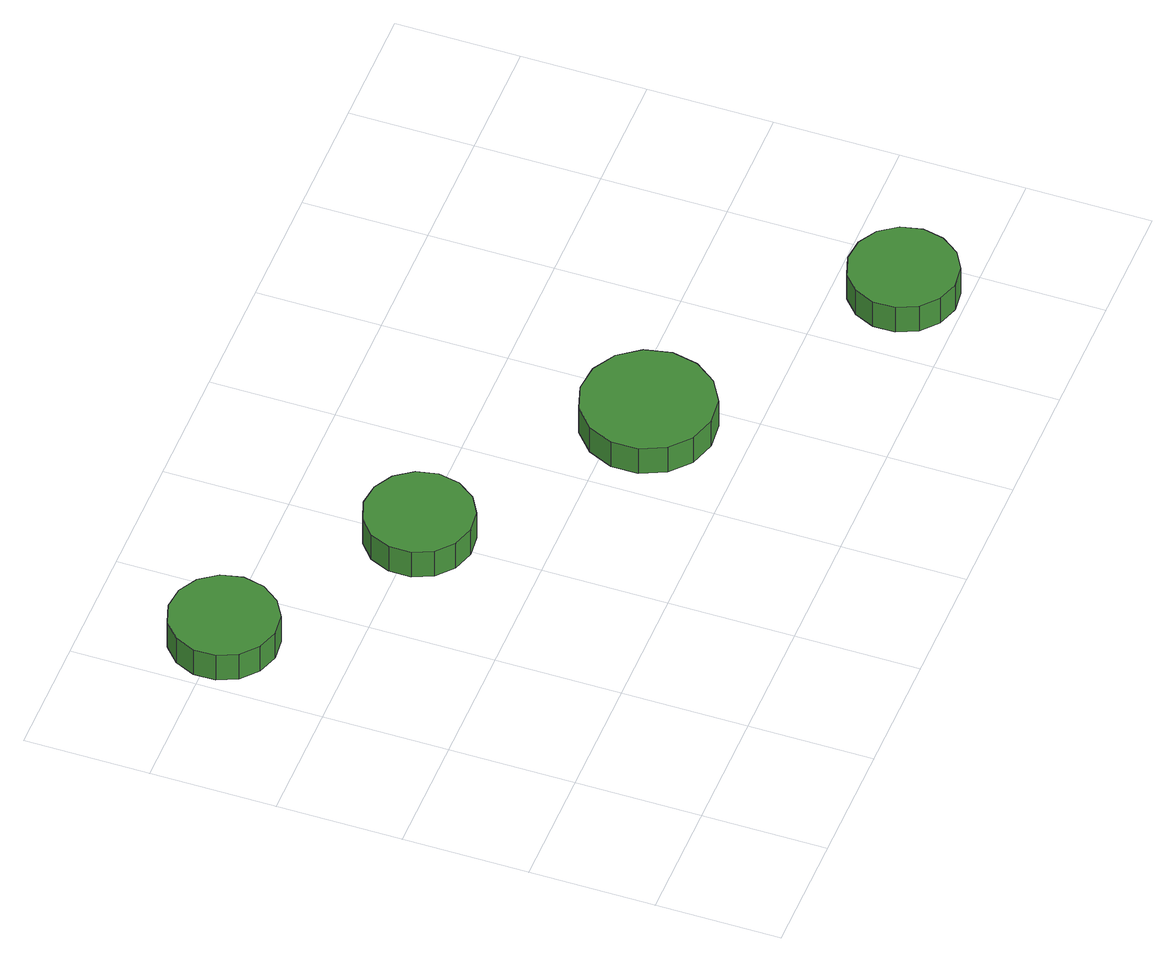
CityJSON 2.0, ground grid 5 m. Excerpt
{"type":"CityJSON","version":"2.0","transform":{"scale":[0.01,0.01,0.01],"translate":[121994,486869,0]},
"CityObjects":{
"tree1":{"type":"SolitaryVegetationObject","attributes":{"function":"something"},"geometry":[{"type":"MultiSurface","lod":"1","boundaries":[[[0,1,2,3,4,5,6,7,8,9,10,11,12,13,14]],[[15,16,17,18,19,20,21,22,23,24,25,26,27,28,29]],[[0,29,28,1]],[[1,28,27,2]],[[2,27,26,3]],[[3,26,25,4]],[[4,25,24,5]],[[5,24,23,6]],[[6,23,22,7]],[[7,22,21,8]],[[8,21,20,9]],[[9,20,19,10]],[[10,19,18,11]],[[11,18,17,12]],[[12,17,16,13]],[[13,16,15,14]],[[14,15,29,0]]]}]},
"tree2":{"type":"SolitaryVegetationObject","attributes":{"function":"something"},"geometry":[{"type":"MultiSurface","lod":"1","boundaries":[[[30,31,32,33,34,35,36,37,38,39,40,41,42,43,44]],[[45,46,47,48,49,50,51,52,53,54,55,56,57,58,59]],[[30,59,58,31]],[[31,58,57,32]],[[32,57,56,33]],[[33,56,55,34]],[[34,55,54,35]],[[35,54,53,36]],[[36,53,52,37]],[[37,52,51,38]],[[38,51,50,39]],[[39,50,49,40]],[[40,49,48,41]],[[41,48,47,42]],[[42,47,46,43]],[[43,46,45,44]],[[44,45,59,30]]]}]},
"tree3":{"type":"SolitaryVegetationObject","attributes":{"function":"something"},"geometry":[{"type":"MultiSurface","lod":"1","boundaries":[[[60,61,62,63,64,65,66,67,68,69,70,71,72,73,74]],[[75,76,77,78,79,80,81,82,83,84,85,86,87,88,89]],[[60,89,88,61]],[[61,88,87,62]],[[62,87,86,63]],[[63,86,85,64]],[[64,85,84,65]],[[65,84,83,66]],[[66,83,82,67]],[[67,82,81,68]],[[68,81,80,69]],[[69,80,79,70]],[[70,79,78,71]],[[71,78,77,72]],[[72,77,76,73]],[[73,76,75,74]],[[74,75,89,60]]]}]},
"tree4":{"type":"SolitaryVegetationObject","attributes":{"function":"something"},"geometry":[{"type":"MultiSurface","lod":"1","boundaries":[[[90,91,92,93,94,95,96,97,98,99,100,101,102,103,104]],[[105,106,107,108,109,110,111,112,113,114,115,116,117,118,119]],[[90,119,118,91]],[[91,118,117,92]],[[92,117,116,93]],[[93,116,115,94]],[[94,115,114,95]],[[95,114,113,96]],[[96,113,112,97]],[[97,112,111,98]],[[98,111,110,99]],[[99,110,109,100]],[[100,109,108,101]],[[101,108,107,102]],[[102,107,106,103]],[[103,106,105,104]],[[104,105,119,90]]]}]}
},
"vertices":[
[465,1983,221],[446,2070,221],[394,2142,221],[317,2186,221],[229,2195,221],[145,2168,221],[79,2109,221],[43,2028,221],[43,1939,221],[79,1858,221],[145,1799,221],[229,1771,221],[317,1780,221],[394,1825,221],[446,1896,221],[446,1896,92],[394,1825,92],[317,1780,92],[229,1771,92],[145,1799,92],[79,1858,92],[43,1939,92],[43,2028,92],[79,2109,92],[145,2168,92],[229,2195,92],[317,2186,92],[394,2142,92],[446,2070,92],[465,1983,92],
[1224,1489,219],[1206,1575,219],[1154,1647,219],[1077,1691,219],[989,1701,219],[904,1673,219],[838,1614,219],[802,1533,219],[802,1444,219],[838,1363,219],[904,1304,219],[989,1276,219],[1077,1286,219],[1154,1330,219],[1206,1402,219],[1206,1402,90],[1154,1330,90],[1077,1286,90],[989,1276,90],[904,1304,90],[838,1363,90],[802,1444,90],[802,1533,90],[838,1614,90],[904,1673,90],[989,1701,90],[1077,1691,90],[1154,1647,90],[1206,1575,90],[1224,1489,90],
[2120,893,218],[2097,1000,218],[2033,1088,218],[1939,1142,218],[1831,1153,218],[1727,1120,218],[1647,1047,218],[1602,948,218],[1602,839,218],[1647,739,218],[1727,667,218],[1831,633,218],[1939,644,218],[2033,699,218],[2097,787,218],[2097,787,89],[2033,699,89],[1939,644,89],[1831,633,89],[1727,667,89],[1647,739,89],[1602,839,89],[1602,948,89],[1647,1047,89],[1727,1120,89],[1831,1153,89],[1939,1142,89],[2033,1088,89],[2097,1000,89],[2120,893,89],
[3048,241,218],[3029,328,218],[2977,400,218],[2901,444,218],[2812,453,218],[2728,426,218],[2662,367,218],[2626,286,218],[2626,197,218],[2662,116,218],[2728,57,218],[2812,29,218],[2901,38,218],[2977,83,218],[3029,155,218],[3029,155,89],[2977,83,89],[2901,38,89],[2812,29,89],[2728,57,89],[2662,116,89],[2626,197,89],[2626,286,89],[2662,367,89],[2728,426,89],[2812,453,89],[2901,444,89],[2977,400,89],[3029,328,89],[3048,241,89]
]}
